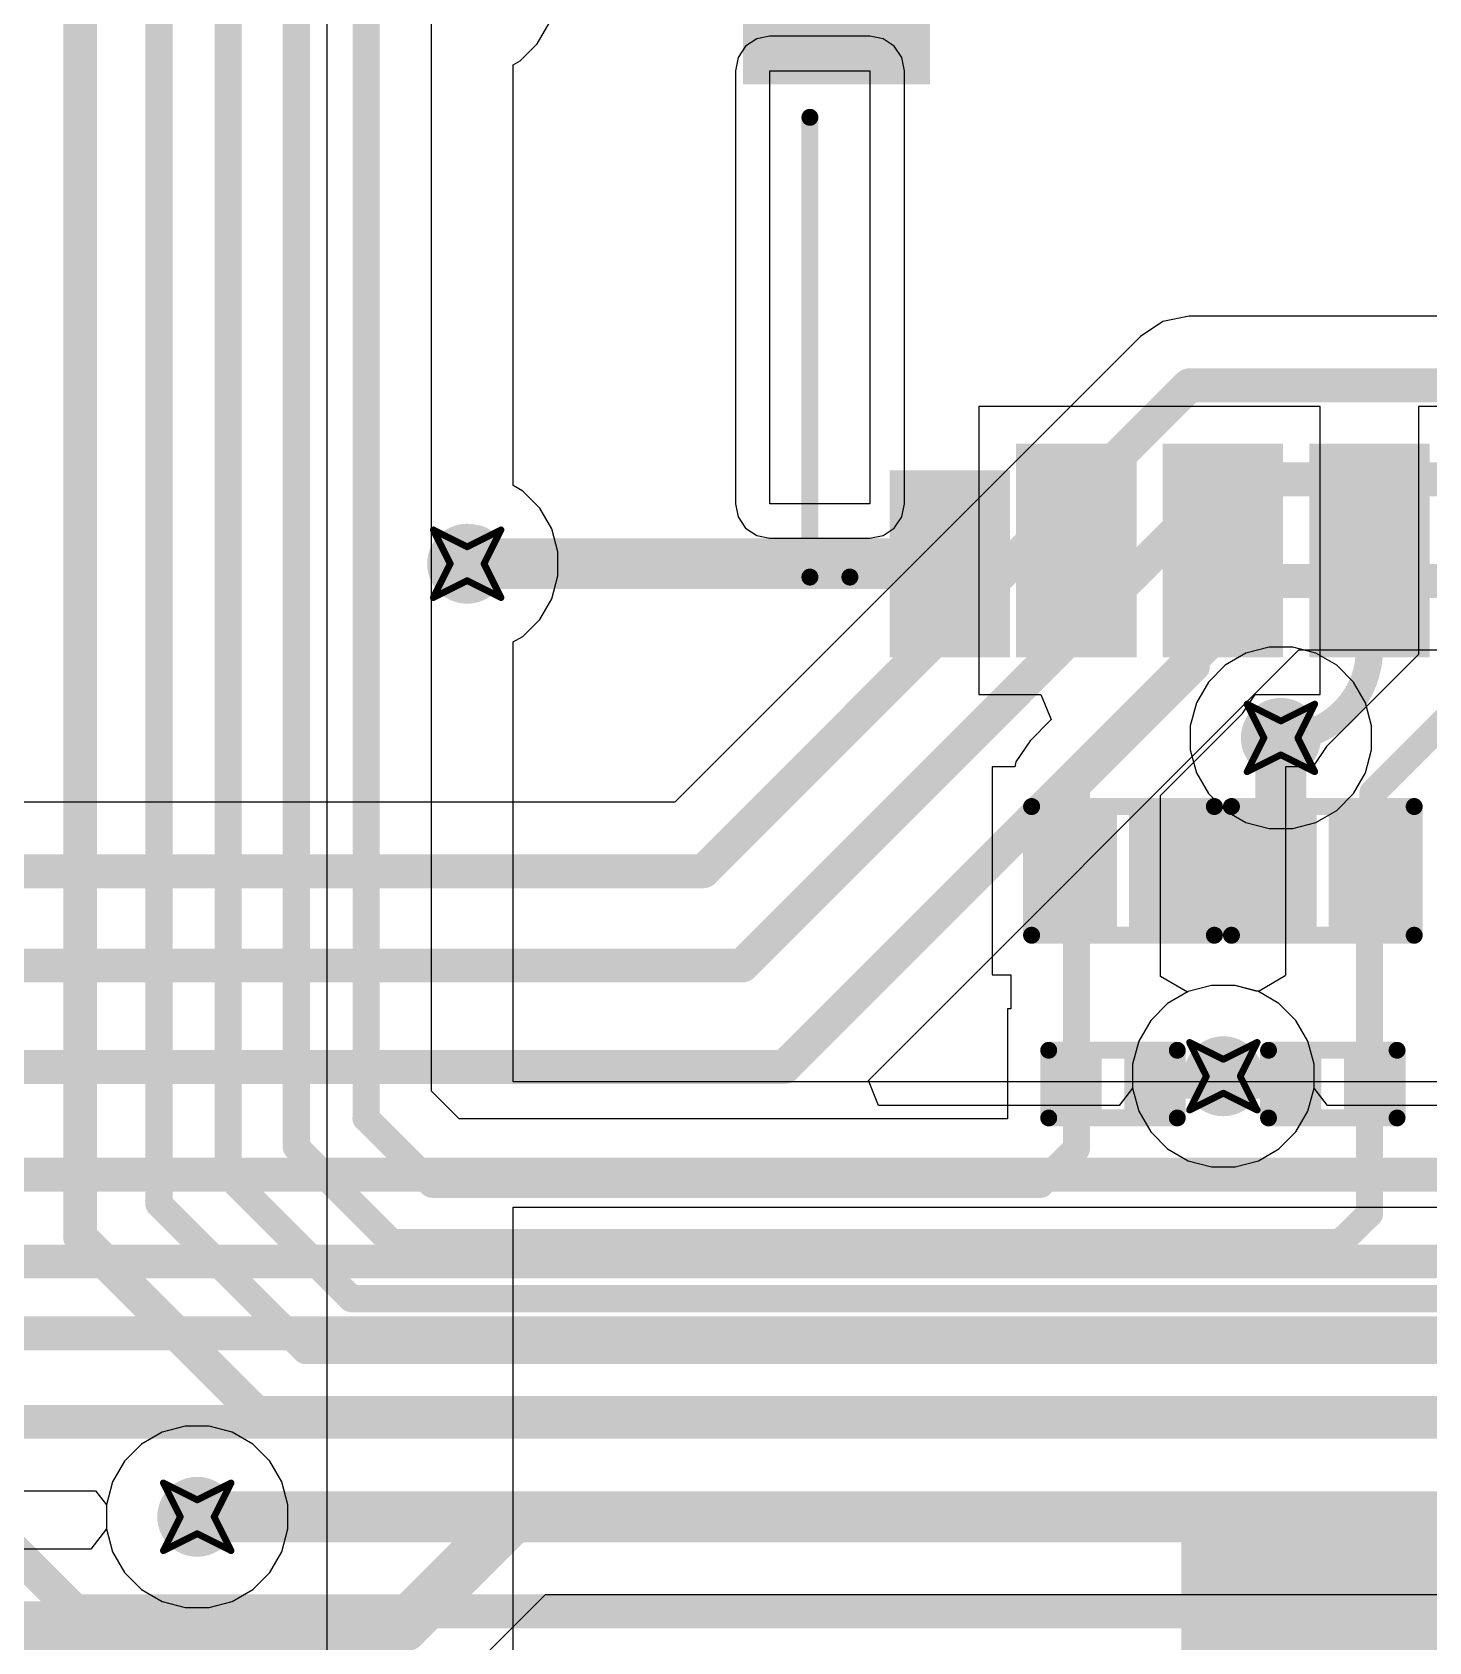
# Model space of a CAD drawing. Header units: inches. Extents: x -36 to 349, y -11 to 240.
# Drawn here: x 122.46 to 132.94, y 44.34 to 56.42 of the extents above; entities that cross this region are included whole.
import ezdxf

# ---------------------------------------------------------------- set-up
doc = ezdxf.new("R2010")
doc.units = ezdxf.units.IN
for name, color, linetype in [('Bottom Layer', 5, 'Continuous'), ('Drill Drawing', 1, 'Continuous'), ('Keep-Out Layer', 6, 'Continuous'), ('Layer 1', 16, 'Continuous'), ('Layer 2', 76, 'Continuous'), ('Top Layer', 1, 'Continuous'), ('Top Overlay', 2, 'Continuous'), ('Top Paste', 8, 'Continuous'), ('Top Solder', 216, 'Continuous'), ('Via Holes', 16, 'Continuous')]:
    doc.layers.add(name, color=color, linetype=linetype)

# ---------------------------------------------------------------- blocks, each defined once
blk = doc.blocks.new('SOD_882_B__D___________53')
at = {"layer": 'Top Layer'}
for points in [[(-0.1, -0.4), (-0.6, -0.4), (-0.6, 0.4), (-0.1, 0.4)], [(0.6, -0.4), (0.1, -0.4), (0.1, 0.4), (0.6, 0.4)]]:
    blk.add_hatch(color=1, dxfattribs=at).paths.add_polyline_path(points)
at = {"layer": 'Top Paste'}
for points in [[(-0.1, -0.4), (-0.6, -0.4), (-0.6, 0.4), (-0.1, 0.4)], [(0.6, -0.4), (0.1, -0.4), (0.1, 0.4), (0.6, 0.4)]]:
    blk.add_hatch(color=8, dxfattribs=at).paths.add_polyline_path(points)
at = {"layer": 'Top Solder'}
for points in [[(-0.045, -0.455), (-0.655, -0.455), (-0.655, 0.455), (-0.045, 0.455)], [(0.655, -0.455), (0.045, -0.455), (0.045, 0.455), (0.655, 0.455)]]:
    blk.add_hatch(color=216, dxfattribs=at).paths.add_polyline_path(points)
at = {"layer": 'Top Overlay'}
for points in [[(0.686, 0.483, 0.127, 0.127, 0), (-0.686, 0.483, 0.127, 0.127, 0)], [(-0.686, 0.483, 0.127, 0.127, 0), (-0.686, -0.483, 0.127, 0.127, 0)], [(0.686, 0.483, 0.127, 0.127, 0), (0.686, -0.483, 0.127, 0.127, 0)], [(0.686, -0.483, 0.127, 0.127, 0), (-0.686, -0.483, 0.127, 0.127, 0)]]:
    blk.add_lwpolyline(points, format="xyseb", dxfattribs=at)
for points in [[(-0.718, 0.483, 0.0635, 0.0635, 1), (-0.654, 0.483, 0.0635, 0.0635, 1)], [(-0.718, 0.483, 0.0635, 0.0635, 1), (-0.654, 0.483, 0.0635, 0.0635, 1)], [(0.654, 0.483, 0.0635, 0.0635, 1), (0.718, 0.483, 0.0635, 0.0635, 1)], [(0.654, 0.483, 0.0635, 0.0635, 1), (0.718, 0.483, 0.0635, 0.0635, 1)], [(-0.718, -0.483, 0.0635, 0.0635, 1), (-0.654, -0.483, 0.0635, 0.0635, 1)], [(-0.718, -0.483, 0.0635, 0.0635, 1), (-0.654, -0.483, 0.0635, 0.0635, 1)], [(0.654, -0.483, 0.0635, 0.0635, 1), (0.718, -0.483, 0.0635, 0.0635, 1)], [(0.654, -0.483, 0.0635, 0.0635, 1), (0.718, -0.483, 0.0635, 0.0635, 1)]]:
    blk.add_lwpolyline(points, format="xyseb", close=True, dxfattribs=at)
blk = doc.blocks.new('SOD_882_B__D___________54')
at = {"layer": 'Top Layer'}
for points in [[(-0.1, -0.4), (-0.6, -0.4), (-0.6, 0.4), (-0.1, 0.4)], [(0.6, -0.4), (0.1, -0.4), (0.1, 0.4), (0.6, 0.4)]]:
    blk.add_hatch(color=1, dxfattribs=at).paths.add_polyline_path(points)
at = {"layer": 'Top Paste'}
for points in [[(-0.1, -0.4), (-0.6, -0.4), (-0.6, 0.4), (-0.1, 0.4)], [(0.6, -0.4), (0.1, -0.4), (0.1, 0.4), (0.6, 0.4)]]:
    blk.add_hatch(color=8, dxfattribs=at).paths.add_polyline_path(points)
at = {"layer": 'Top Solder'}
for points in [[(-0.045, -0.455), (-0.655, -0.455), (-0.655, 0.455), (-0.045, 0.455)], [(0.655, -0.455), (0.045, -0.455), (0.045, 0.455), (0.655, 0.455)]]:
    blk.add_hatch(color=216, dxfattribs=at).paths.add_polyline_path(points)
at = {"layer": 'Top Overlay'}
for points in [[(-0.686, 0.483, 0.127, 0.127, 0), (0.686, 0.483, 0.127, 0.127, 0)], [(-0.686, -0.483, 0.127, 0.127, 0), (-0.686, 0.483, 0.127, 0.127, 0)], [(0.686, -0.483, 0.127, 0.127, 0), (0.686, 0.483, 0.127, 0.127, 0)], [(-0.686, -0.483, 0.127, 0.127, 0), (0.686, -0.483, 0.127, 0.127, 0)]]:
    blk.add_lwpolyline(points, format="xyseb", dxfattribs=at)
for points in [[(-0.718, 0.483, 0.0635, 0.0635, 1), (-0.654, 0.483, 0.0635, 0.0635, 1)], [(-0.718, 0.483, 0.0635, 0.0635, 1), (-0.654, 0.483, 0.0635, 0.0635, 1)], [(0.654, 0.483, 0.0635, 0.0635, 1), (0.718, 0.483, 0.0635, 0.0635, 1)], [(0.654, 0.483, 0.0635, 0.0635, 1), (0.718, 0.483, 0.0635, 0.0635, 1)], [(-0.718, -0.483, 0.0635, 0.0635, 1), (-0.654, -0.483, 0.0635, 0.0635, 1)], [(-0.718, -0.483, 0.0635, 0.0635, 1), (-0.654, -0.483, 0.0635, 0.0635, 1)], [(0.654, -0.483, 0.0635, 0.0635, 1), (0.718, -0.483, 0.0635, 0.0635, 1)], [(0.654, -0.483, 0.0635, 0.0635, 1), (0.718, -0.483, 0.0635, 0.0635, 1)]]:
    blk.add_lwpolyline(points, format="xyseb", close=True, dxfattribs=at)
blk = doc.blocks.new('R___0201_223')
at = {"layer": 'Top Layer'}
for points in [[(-0.41, 0.185), (-0.14, 0.185), (-0.14, -0.185), (-0.41, -0.185)], [(0.14, 0.185), (0.41, 0.185), (0.41, -0.185), (0.14, -0.185)]]:
    blk.add_hatch(color=1, dxfattribs=at).paths.add_polyline_path(points)
at = {"layer": 'Top Paste'}
for points in [[(-0.41, 0.185), (-0.14, 0.185), (-0.14, -0.185), (-0.41, -0.185)], [(0.14, 0.185), (0.41, 0.185), (0.41, -0.185), (0.14, -0.185)]]:
    blk.add_hatch(color=8, dxfattribs=at).paths.add_polyline_path(points)
at = {"layer": 'Top Solder'}
for points in [[(-0.465, 0.24), (-0.085, 0.24), (-0.085, -0.24), (-0.465, -0.24)], [(0.085, 0.24), (0.465, 0.24), (0.465, -0.24), (0.085, -0.24)]]:
    blk.add_hatch(color=216, dxfattribs=at).paths.add_polyline_path(points)
at = {"layer": 'Top Overlay'}
for points in [[(-0.483, -0.254, 0.127, 0.127, 0), (-0.483, 0.254, 0.127, 0.127, 0)], [(-0.483, 0.254, 0.127, 0.127, 0), (0.483, 0.254, 0.127, 0.127, 0)], [(0.483, -0.254, 0.127, 0.127, 0), (0.483, 0.254, 0.127, 0.127, 0)], [(-0.483, -0.254, 0.127, 0.127, 0), (0.483, -0.254, 0.127, 0.127, 0)]]:
    blk.add_lwpolyline(points, format="xyseb", dxfattribs=at)
for points in [[(-0.514, 0.254, 0.0635, 0.0635, 1), (-0.451, 0.254, 0.0635, 0.0635, 1)], [(-0.514, 0.254, 0.0635, 0.0635, 1), (-0.451, 0.254, 0.0635, 0.0635, 1)], [(0.451, 0.254, 0.0635, 0.0635, 1), (0.514, 0.254, 0.0635, 0.0635, 1)], [(0.451, 0.254, 0.0635, 0.0635, 1), (0.514, 0.254, 0.0635, 0.0635, 1)], [(-0.514, -0.254, 0.0635, 0.0635, 1), (-0.451, -0.254, 0.0635, 0.0635, 1)], [(-0.514, -0.254, 0.0635, 0.0635, 1), (-0.451, -0.254, 0.0635, 0.0635, 1)], [(0.451, -0.254, 0.0635, 0.0635, 1), (0.514, -0.254, 0.0635, 0.0635, 1)], [(0.451, -0.254, 0.0635, 0.0635, 1), (0.514, -0.254, 0.0635, 0.0635, 1)]]:
    blk.add_lwpolyline(points, format="xyseb", close=True, dxfattribs=at)
blk = doc.blocks.new('R___0201_224')
at = {"layer": 'Top Layer'}
for points in [[(-0.41, 0.185), (-0.14, 0.185), (-0.14, -0.185), (-0.41, -0.185)], [(0.14, 0.185), (0.41, 0.185), (0.41, -0.185), (0.14, -0.185)]]:
    blk.add_hatch(color=1, dxfattribs=at).paths.add_polyline_path(points)
at = {"layer": 'Top Paste'}
for points in [[(-0.41, 0.185), (-0.14, 0.185), (-0.14, -0.185), (-0.41, -0.185)], [(0.14, 0.185), (0.41, 0.185), (0.41, -0.185), (0.14, -0.185)]]:
    blk.add_hatch(color=8, dxfattribs=at).paths.add_polyline_path(points)
at = {"layer": 'Top Solder'}
for points in [[(-0.465, 0.24), (-0.085, 0.24), (-0.085, -0.24), (-0.465, -0.24)], [(0.085, 0.24), (0.465, 0.24), (0.465, -0.24), (0.085, -0.24)]]:
    blk.add_hatch(color=216, dxfattribs=at).paths.add_polyline_path(points)
at = {"layer": 'Top Overlay'}
for points in [[(0.483, 0.254, 0.127, 0.127, 0), (-0.483, 0.254, 0.127, 0.127, 0)], [(-0.483, 0.254, 0.127, 0.127, 0), (-0.483, -0.254, 0.127, 0.127, 0)], [(0.483, 0.254, 0.127, 0.127, 0), (0.483, -0.254, 0.127, 0.127, 0)], [(0.483, -0.254, 0.127, 0.127, 0), (-0.483, -0.254, 0.127, 0.127, 0)]]:
    blk.add_lwpolyline(points, format="xyseb", dxfattribs=at)
for points in [[(-0.514, 0.254, 0.0635, 0.0635, 1), (-0.451, 0.254, 0.0635, 0.0635, 1)], [(-0.514, 0.254, 0.0635, 0.0635, 1), (-0.451, 0.254, 0.0635, 0.0635, 1)], [(0.451, 0.254, 0.0635, 0.0635, 1), (0.514, 0.254, 0.0635, 0.0635, 1)], [(0.451, 0.254, 0.0635, 0.0635, 1), (0.514, 0.254, 0.0635, 0.0635, 1)], [(-0.514, -0.254, 0.0635, 0.0635, 1), (-0.451, -0.254, 0.0635, 0.0635, 1)], [(-0.514, -0.254, 0.0635, 0.0635, 1), (-0.451, -0.254, 0.0635, 0.0635, 1)], [(0.451, -0.254, 0.0635, 0.0635, 1), (0.514, -0.254, 0.0635, 0.0635, 1)], [(0.451, -0.254, 0.0635, 0.0635, 1), (0.514, -0.254, 0.0635, 0.0635, 1)]]:
    blk.add_lwpolyline(points, format="xyseb", close=True, dxfattribs=at)
blk = doc.blocks.new('DM3BT_DSF_PEJS_332')
at = {"layer": 'Top Layer'}
for points in [[(2.3, 6.75), (2.3, 8.15), (3, 8.15), (3, 6.75)], [(3.4, 6.75), (3.4, 8.15), (4.1, 8.15), (4.1, 6.75)], [(4.5, 6.75), (4.5, 8.15), (5.2, 8.15), (5.2, 6.75)], [(5.45, 6.95), (5.45, 8.15), (6.15, 8.15), (6.15, 6.95)], [(6.05, 3.85), (7.25, 3.85), (7.25, 2.65), (6.05, 2.65)]]:
    blk.add_hatch(color=1, dxfattribs=at).paths.add_polyline_path(points)
at = {"layer": 'Top Paste'}
for points in [[(2.3, 6.75), (2.3, 8.15), (3, 8.15), (3, 6.75)], [(3.4, 6.75), (3.4, 8.15), (4.1, 8.15), (4.1, 6.75)], [(4.5, 6.75), (4.5, 8.15), (5.2, 8.15), (5.2, 6.75)], [(5.45, 6.95), (5.45, 8.15), (6.15, 8.15), (6.15, 6.95)], [(6.05, 3.85), (7.25, 3.85), (7.25, 2.65), (6.05, 2.65)]]:
    blk.add_hatch(color=8, dxfattribs=at).paths.add_polyline_path(points)
at = {"layer": 'Top Solder'}
for points in [[(2.198, 6.648), (2.198, 8.252), (3.102, 8.252), (3.102, 6.648)], [(3.298, 6.648), (3.298, 8.252), (4.202, 8.252), (4.202, 6.648)], [(4.398, 6.648), (4.398, 8.252), (5.302, 8.252), (5.302, 6.648)], [(5.348, 6.848), (5.348, 8.252), (6.252, 8.252), (6.252, 6.848)], [(5.948, 3.952), (7.352, 3.952), (7.352, 2.548), (5.948, 2.548)]]:
    blk.add_hatch(color=216, dxfattribs=at).paths.add_polyline_path(points)
at = {"layer": 'Keep-Out Layer'}
for p, q in [((6.4, 3.85), (6.4, 7.1)), ((6.4, 7.1), (7.15, 7.1)), ((7.15, 7.1), (7.15, 3.85)), ((7.15, 3.85), (6.4, 3.85))]:
    blk.add_line(p, q, dxfattribs=at)
at = {"layer": 'Top Overlay'}
for points in [[(6.85, 7.65, 0.127, 0.127, 0), (6.55, 7.65, 0.127, 0.127, 0)], [(6.85, 7.65, 0.127, 0.127, 0), (6.85, 4.2, 0.127, 0.127, 0)]]:
    blk.add_lwpolyline(points, format="xyseb", dxfattribs=at)
for points in [[(6.518, 7.65, 0.0635, 0.0635, 1), (6.582, 7.65, 0.0635, 0.0635, 1)], [(6.818, 7.65, 0.0635, 0.0635, 1), (6.882, 7.65, 0.0635, 0.0635, 1)], [(6.818, 7.65, 0.0635, 0.0635, 1), (6.882, 7.65, 0.0635, 0.0635, 1)], [(6.818, 4.2, 0.0635, 0.0635, 1), (6.882, 4.2, 0.0635, 0.0635, 1)]]:
    blk.add_lwpolyline(points, format="xyseb", close=True, dxfattribs=at)

msp = doc.modelspace()

# ---------------------------------------------------------------- hatches: boundary and pattern name
at = {"layer": 'Bottom Layer'}
h = msp.add_hatch(color=5, dxfattribs=at)
edge = h.paths.add_edge_path()
edge.add_arc((125.724, 52.428), 0.3, 0, 360)
h = msp.add_hatch(color=5, dxfattribs=at)
edge = h.paths.add_edge_path()
edge.add_arc((131.832, 51.121), 0.3, 0, 360)
h = msp.add_hatch(color=5, dxfattribs=at)
edge = h.paths.add_edge_path()
edge.add_arc((131.4, 48.582), 0.3, 0, 360)
h = msp.add_hatch(color=5, dxfattribs=at)
edge = h.paths.add_edge_path()
edge.add_arc((123.698, 45.276), 0.3, 0, 360)
at = {"layer": 'Layer 1'}
h = msp.add_hatch(color=16, dxfattribs=at)
edge = h.paths.add_edge_path()
edge.add_arc((125.724, 52.428), 0.3, 0, 360)
h = msp.add_hatch(color=16, dxfattribs=at)
edge = h.paths.add_edge_path()
edge.add_arc((131.832, 51.121), 0.3, 0, 360)
h = msp.add_hatch(color=16, dxfattribs=at)
edge = h.paths.add_edge_path()
edge.add_arc((131.4, 48.582), 0.3, 0, 360)
h = msp.add_hatch(color=16, dxfattribs=at)
edge = h.paths.add_edge_path()
edge.add_arc((123.698, 45.276), 0.3, 0, 360)
msp.add_hatch(color=16, dxfattribs=at).paths.add_polyline_path([(131.086, 33.401), (142.494, 33.401), (142.494, 45.276), (131.086, 45.276)])
at = {"layer": 'Layer 2'}
h = msp.add_hatch(color=76, dxfattribs=at)
edge = h.paths.add_edge_path()
edge.add_arc((125.724, 52.428), 0.3, 0, 360)
h = msp.add_hatch(color=76, dxfattribs=at)
edge = h.paths.add_edge_path()
edge.add_arc((131.832, 51.121), 0.3, 0, 360)
h = msp.add_hatch(color=76, dxfattribs=at)
edge = h.paths.add_edge_path()
edge.add_arc((131.4, 48.582), 0.3, 0, 360)
h = msp.add_hatch(color=76, dxfattribs=at)
edge = h.paths.add_edge_path()
edge.add_arc((123.698, 45.276), 0.3, 0, 360)
at = {"layer": 'Top Layer'}
h = msp.add_hatch(color=1, dxfattribs=at)
edge = h.paths.add_edge_path()
edge.add_arc((125.724, 52.428), 0.3, 0, 360)
h = msp.add_hatch(color=1, dxfattribs=at)
edge = h.paths.add_edge_path()
edge.add_arc((131.832, 51.121), 0.3, 0, 360)
h = msp.add_hatch(color=1, dxfattribs=at)
edge = h.paths.add_edge_path()
edge.add_arc((131.4, 48.582), 0.3, 0, 360)
h = msp.add_hatch(color=1, dxfattribs=at)
edge = h.paths.add_edge_path()
edge.add_arc((123.698, 45.276), 0.3, 0, 360)
at = {"layer": 'Via Holes'}
h = msp.add_hatch(color=7, dxfattribs=at)
edge = h.paths.add_edge_path()
edge.add_arc((125.724, 52.428), 0.15, 0, 360)
h = msp.add_hatch(color=7, dxfattribs=at)
edge = h.paths.add_edge_path()
edge.add_arc((131.832, 51.121), 0.15, 0, 360)
h = msp.add_hatch(color=7, dxfattribs=at)
edge = h.paths.add_edge_path()
edge.add_arc((131.4, 48.582), 0.15, 0, 360)
h = msp.add_hatch(color=7, dxfattribs=at)
edge = h.paths.add_edge_path()
edge.add_arc((123.698, 45.276), 0.15, 0, 360)

# ---------------------------------------------------------------- linework, layer by layer
at = {"layer": 'Bottom Layer'}
for p, q in [((127.814, 56.311), (127.758, 56.227)), ((127.898, 56.367), (127.814, 56.311)), ((127.997, 56.387), (127.898, 56.367)), ((128.747, 56.387), (127.997, 56.387)), ((128.846, 56.367), (128.747, 56.387)), ((128.93, 56.311), (128.846, 56.367)), ((128.986, 56.227), (128.93, 56.311)), ((127.758, 56.227), (127.738, 56.128)), ((129.006, 56.128), (128.986, 56.227)), ((127.738, 56.128), (127.738, 52.878)), ((129.006, 52.878), (129.006, 56.128)), ((130.946, 54.246), (130.778, 54.133)), ((131.144, 54.285), (130.946, 54.246)), ((142.813, 54.285), (131.144, 54.285)), ((131.144, 54.285), (131.144, 54.285)), ((130.778, 54.133), (127.283, 50.638)), ((127.738, 52.878), (127.758, 52.779)), ((128.986, 52.779), (129.006, 52.878)), ((127.758, 52.779), (127.814, 52.695)), ((127.814, 52.695), (127.898, 52.639)), ((128.846, 52.639), (128.93, 52.695)), ((128.93, 52.695), (128.986, 52.779)), ((127.898, 52.639), (127.997, 52.619)), ((127.997, 52.619), (128.747, 52.619)), ((128.747, 52.619), (128.846, 52.639)), ((128.736, 48.549), (131.967, 51.781)), ((131.967, 51.781), (143.369, 51.781)), ((127.283, 50.638), (77.007, 50.638)), ((131.137, 49.217), (130.982, 49.127)), ((131.311, 49.263), (131.137, 49.217)), ((131.49, 49.263), (131.311, 49.263)), ((131.663, 49.217), (131.49, 49.263)), ((131.818, 49.127), (131.663, 49.217)), ((130.982, 49.127), (130.855, 49)), ((131.945, 49), (131.818, 49.127)), ((130.855, 49), (130.766, 48.845)), ((132.035, 48.845), (131.945, 49)), ((130.766, 48.845), (130.719, 48.672)), ((132.081, 48.672), (132.035, 48.845)), ((130.719, 48.672), (130.719, 48.492)), ((132.081, 48.492), (132.081, 48.672)), ((128.813, 48.362), (128.736, 48.549)), ((130.719, 48.492), (130.619, 48.362)), ((132.182, 48.362), (132.081, 48.492)), ((130.619, 48.362), (128.813, 48.362)), ((136.178, 48.362), (132.182, 48.362)), ((98.164, 45.472), (122.935, 45.472)), ((122.935, 45.472), (123.017, 45.365)), ((123.017, 45.365), (123.017, 45.186)), ((123.017, 45.186), (122.899, 45.033)), ((122.899, 45.033), (122.019, 45.033)), ((125.656, 44.038), (126.311, 44.693)), ((126.311, 44.693), (141.497, 44.693))]:
    msp.add_line(p, q, dxfattribs=at)
for points in [[(127.497, 50.12, 0.254, 0.254, 0), (131.144, 53.767, 0.254, 0.254, 0)], [(131.144, 53.767, 0.254, 0.254, 0), (143.028, 53.767, 0.254, 0.254, 0)], [(127.79, 49.413, 0.254, 0.254, 0), (131.437, 53.061, 0.254, 0.254, 0)], [(131.437, 53.061, 0.254, 0.254, 0), (143.277, 53.061, 0.254, 0.254, 0)], [(128.105, 48.651, 0.254, 0.254, 0), (131.753, 52.299, 0.254, 0.254, 0)], [(131.753, 52.299, 0.254, 0.254, 0), (143.369, 52.299, 0.254, 0.254, 0)], [(40.113, 50.12, 0.254, 0.254, 0), (127.497, 50.12, 0.254, 0.254, 0)], [(39.724, 49.413, 0.254, 0.254, 0), (127.79, 49.413, 0.254, 0.254, 0)], [(39.501, 48.651, 0.254, 0.254, 0), (128.105, 48.651, 0.254, 0.254, 0)], [(33.49, 47.844, 0.254, 0.254, 0), (146.287, 47.844, 0.254, 0.254, 0)], [(33.348, 47.192, 0.254, 0.254, 0), (156.727, 47.192, 0.254, 0.254, 0)], [(33.121, 46.653, 0.254, 0.254, 0), (153.177, 46.653, 0.254, 0.254, 0)], [(32.81, 45.989, 0.254, 0.254, 0), (152.717, 45.989, 0.254, 0.254, 0)], [(125.244, 44.45, 0.381, 0.381, 0), (126.069, 45.276, 0.381, 0.381, 0)], [(126.069, 45.276, 0.381, 0.381, 0), (141.738, 45.276, 0.381, 0.381, 0)], [(121.666, 44.45, 0.381, 0.381, 0), (125.244, 44.45, 0.381, 0.381, 0)]]:
    msp.add_lwpolyline(points, format="xyseb", dxfattribs=at)
for points in [[(131.081, 53.767, 0.127, 0.127, 1), (131.208, 53.767, 0.127, 0.127, 1)], [(131.081, 53.767, 0.127, 0.127, 1), (131.208, 53.767, 0.127, 0.127, 1)], [(131.373, 53.061, 0.127, 0.127, 1), (131.5, 53.061, 0.127, 0.127, 1)], [(131.373, 53.061, 0.127, 0.127, 1), (131.5, 53.061, 0.127, 0.127, 1)], [(131.689, 52.299, 0.127, 0.127, 1), (131.816, 52.299, 0.127, 0.127, 1)], [(131.689, 52.299, 0.127, 0.127, 1), (131.816, 52.299, 0.127, 0.127, 1)], [(127.434, 50.12, 0.127, 0.127, 1), (127.561, 50.12, 0.127, 0.127, 1)], [(127.434, 50.12, 0.127, 0.127, 1), (127.561, 50.12, 0.127, 0.127, 1)], [(127.726, 49.413, 0.127, 0.127, 1), (127.853, 49.413, 0.127, 0.127, 1)], [(127.726, 49.413, 0.127, 0.127, 1), (127.853, 49.413, 0.127, 0.127, 1)], [(128.042, 48.651, 0.127, 0.127, 1), (128.169, 48.651, 0.127, 0.127, 1)], [(128.042, 48.651, 0.127, 0.127, 1), (128.169, 48.651, 0.127, 0.127, 1)], [(125.974, 45.276, 0.191, 0.191, 1), (126.164, 45.276, 0.191, 0.191, 1)], [(125.974, 45.276, 0.191, 0.191, 1), (126.164, 45.276, 0.191, 0.191, 1)], [(125.148, 44.45, 0.191, 0.191, 1), (125.339, 44.45, 0.191, 0.191, 1)], [(125.148, 44.45, 0.191, 0.191, 1), (125.339, 44.45, 0.191, 0.191, 1)]]:
    msp.add_lwpolyline(points, format="xyseb", close=True, dxfattribs=at)
at = {"layer": 'Drill Drawing'}
for points in [[(125.47, 52.682, 0.0508, 0.0508, 0), (125.724, 52.555, 0.0508, 0.0508, 0)], [(125.47, 52.682, 0.0508, 0.0508, 0), (125.597, 52.428, 0.0508, 0.0508, 0)], [(125.724, 52.555, 0.0508, 0.0508, 0), (125.978, 52.682, 0.0508, 0.0508, 0)], [(125.851, 52.428, 0.0508, 0.0508, 0), (125.978, 52.682, 0.0508, 0.0508, 0)], [(125.47, 52.174, 0.0508, 0.0508, 0), (125.597, 52.428, 0.0508, 0.0508, 0)], [(125.851, 52.428, 0.0508, 0.0508, 0), (125.978, 52.174, 0.0508, 0.0508, 0)], [(125.47, 52.174, 0.0508, 0.0508, 0), (125.724, 52.301, 0.0508, 0.0508, 0)], [(125.724, 52.301, 0.0508, 0.0508, 0), (125.978, 52.174, 0.0508, 0.0508, 0)], [(131.578, 51.375, 0.0508, 0.0508, 0), (131.832, 51.248, 0.0508, 0.0508, 0)], [(131.578, 51.375, 0.0508, 0.0508, 0), (131.705, 51.121, 0.0508, 0.0508, 0)], [(131.832, 51.248, 0.0508, 0.0508, 0), (132.086, 51.375, 0.0508, 0.0508, 0)], [(131.959, 51.121, 0.0508, 0.0508, 0), (132.086, 51.375, 0.0508, 0.0508, 0)], [(131.578, 50.867, 0.0508, 0.0508, 0), (131.705, 51.121, 0.0508, 0.0508, 0)], [(131.959, 51.121, 0.0508, 0.0508, 0), (132.086, 50.867, 0.0508, 0.0508, 0)], [(131.578, 50.867, 0.0508, 0.0508, 0), (131.832, 50.994, 0.0508, 0.0508, 0)], [(131.832, 50.994, 0.0508, 0.0508, 0), (132.086, 50.867, 0.0508, 0.0508, 0)], [(131.146, 48.836, 0.0508, 0.0508, 0), (131.4, 48.709, 0.0508, 0.0508, 0)], [(131.146, 48.836, 0.0508, 0.0508, 0), (131.273, 48.582, 0.0508, 0.0508, 0)], [(131.4, 48.709, 0.0508, 0.0508, 0), (131.654, 48.836, 0.0508, 0.0508, 0)], [(131.527, 48.582, 0.0508, 0.0508, 0), (131.654, 48.836, 0.0508, 0.0508, 0)], [(131.146, 48.328, 0.0508, 0.0508, 0), (131.273, 48.582, 0.0508, 0.0508, 0)], [(131.527, 48.582, 0.0508, 0.0508, 0), (131.654, 48.328, 0.0508, 0.0508, 0)], [(131.146, 48.328, 0.0508, 0.0508, 0), (131.4, 48.455, 0.0508, 0.0508, 0)], [(131.4, 48.455, 0.0508, 0.0508, 0), (131.654, 48.328, 0.0508, 0.0508, 0)], [(123.444, 45.53, 0.0508, 0.0508, 0), (123.698, 45.403, 0.0508, 0.0508, 0)], [(123.444, 45.53, 0.0508, 0.0508, 0), (123.571, 45.276, 0.0508, 0.0508, 0)], [(123.698, 45.403, 0.0508, 0.0508, 0), (123.952, 45.53, 0.0508, 0.0508, 0)], [(123.825, 45.276, 0.0508, 0.0508, 0), (123.952, 45.53, 0.0508, 0.0508, 0)], [(123.444, 45.022, 0.0508, 0.0508, 0), (123.571, 45.276, 0.0508, 0.0508, 0)], [(123.825, 45.276, 0.0508, 0.0508, 0), (123.952, 45.022, 0.0508, 0.0508, 0)], [(123.444, 45.022, 0.0508, 0.0508, 0), (123.698, 45.149, 0.0508, 0.0508, 0)], [(123.698, 45.149, 0.0508, 0.0508, 0), (123.952, 45.022, 0.0508, 0.0508, 0)]]:
    msp.add_lwpolyline(points, format="xyseb", dxfattribs=at)
for points in [[(125.457, 52.682, 0.0254, 0.0254, 1), (125.483, 52.682, 0.0254, 0.0254, 1)], [(125.457, 52.682, 0.0254, 0.0254, 1), (125.483, 52.682, 0.0254, 0.0254, 1)], [(125.965, 52.682, 0.0254, 0.0254, 1), (125.991, 52.682, 0.0254, 0.0254, 1)], [(125.965, 52.682, 0.0254, 0.0254, 1), (125.991, 52.682, 0.0254, 0.0254, 1)], [(125.711, 52.555, 0.0254, 0.0254, 1), (125.737, 52.555, 0.0254, 0.0254, 1)], [(125.711, 52.555, 0.0254, 0.0254, 1), (125.737, 52.555, 0.0254, 0.0254, 1)], [(125.584, 52.428, 0.0254, 0.0254, 1), (125.61, 52.428, 0.0254, 0.0254, 1)], [(125.584, 52.428, 0.0254, 0.0254, 1), (125.61, 52.428, 0.0254, 0.0254, 1)], [(125.838, 52.428, 0.0254, 0.0254, 1), (125.864, 52.428, 0.0254, 0.0254, 1)], [(125.838, 52.428, 0.0254, 0.0254, 1), (125.864, 52.428, 0.0254, 0.0254, 1)], [(125.711, 52.301, 0.0254, 0.0254, 1), (125.737, 52.301, 0.0254, 0.0254, 1)], [(125.711, 52.301, 0.0254, 0.0254, 1), (125.737, 52.301, 0.0254, 0.0254, 1)], [(125.457, 52.174, 0.0254, 0.0254, 1), (125.483, 52.174, 0.0254, 0.0254, 1)], [(125.457, 52.174, 0.0254, 0.0254, 1), (125.483, 52.174, 0.0254, 0.0254, 1)], [(125.965, 52.174, 0.0254, 0.0254, 1), (125.991, 52.174, 0.0254, 0.0254, 1)], [(125.965, 52.174, 0.0254, 0.0254, 1), (125.991, 52.174, 0.0254, 0.0254, 1)], [(131.566, 51.375, 0.0254, 0.0254, 1), (131.591, 51.375, 0.0254, 0.0254, 1)], [(131.566, 51.375, 0.0254, 0.0254, 1), (131.591, 51.375, 0.0254, 0.0254, 1)], [(132.074, 51.375, 0.0254, 0.0254, 1), (132.099, 51.375, 0.0254, 0.0254, 1)], [(132.074, 51.375, 0.0254, 0.0254, 1), (132.099, 51.375, 0.0254, 0.0254, 1)], [(131.82, 51.248, 0.0254, 0.0254, 1), (131.845, 51.248, 0.0254, 0.0254, 1)], [(131.82, 51.248, 0.0254, 0.0254, 1), (131.845, 51.248, 0.0254, 0.0254, 1)], [(131.693, 51.121, 0.0254, 0.0254, 1), (131.718, 51.121, 0.0254, 0.0254, 1)], [(131.693, 51.121, 0.0254, 0.0254, 1), (131.718, 51.121, 0.0254, 0.0254, 1)], [(131.947, 51.121, 0.0254, 0.0254, 1), (131.972, 51.121, 0.0254, 0.0254, 1)], [(131.947, 51.121, 0.0254, 0.0254, 1), (131.972, 51.121, 0.0254, 0.0254, 1)], [(131.82, 50.994, 0.0254, 0.0254, 1), (131.845, 50.994, 0.0254, 0.0254, 1)], [(131.82, 50.994, 0.0254, 0.0254, 1), (131.845, 50.994, 0.0254, 0.0254, 1)], [(131.566, 50.867, 0.0254, 0.0254, 1), (131.591, 50.867, 0.0254, 0.0254, 1)], [(131.566, 50.867, 0.0254, 0.0254, 1), (131.591, 50.867, 0.0254, 0.0254, 1)], [(132.074, 50.867, 0.0254, 0.0254, 1), (132.099, 50.867, 0.0254, 0.0254, 1)], [(132.074, 50.867, 0.0254, 0.0254, 1), (132.099, 50.867, 0.0254, 0.0254, 1)], [(131.134, 48.836, 0.0254, 0.0254, 1), (131.159, 48.836, 0.0254, 0.0254, 1)], [(131.134, 48.836, 0.0254, 0.0254, 1), (131.159, 48.836, 0.0254, 0.0254, 1)], [(131.642, 48.836, 0.0254, 0.0254, 1), (131.667, 48.836, 0.0254, 0.0254, 1)], [(131.642, 48.836, 0.0254, 0.0254, 1), (131.667, 48.836, 0.0254, 0.0254, 1)], [(131.388, 48.709, 0.0254, 0.0254, 1), (131.413, 48.709, 0.0254, 0.0254, 1)], [(131.388, 48.709, 0.0254, 0.0254, 1), (131.413, 48.709, 0.0254, 0.0254, 1)], [(131.261, 48.582, 0.0254, 0.0254, 1), (131.286, 48.582, 0.0254, 0.0254, 1)], [(131.261, 48.582, 0.0254, 0.0254, 1), (131.286, 48.582, 0.0254, 0.0254, 1)], [(131.515, 48.582, 0.0254, 0.0254, 1), (131.54, 48.582, 0.0254, 0.0254, 1)], [(131.515, 48.582, 0.0254, 0.0254, 1), (131.54, 48.582, 0.0254, 0.0254, 1)], [(131.388, 48.455, 0.0254, 0.0254, 1), (131.413, 48.455, 0.0254, 0.0254, 1)], [(131.388, 48.455, 0.0254, 0.0254, 1), (131.413, 48.455, 0.0254, 0.0254, 1)], [(131.134, 48.328, 0.0254, 0.0254, 1), (131.159, 48.328, 0.0254, 0.0254, 1)], [(131.134, 48.328, 0.0254, 0.0254, 1), (131.159, 48.328, 0.0254, 0.0254, 1)], [(131.642, 48.328, 0.0254, 0.0254, 1), (131.667, 48.328, 0.0254, 0.0254, 1)], [(131.642, 48.328, 0.0254, 0.0254, 1), (131.667, 48.328, 0.0254, 0.0254, 1)], [(123.431, 45.53, 0.0254, 0.0254, 1), (123.457, 45.53, 0.0254, 0.0254, 1)], [(123.431, 45.53, 0.0254, 0.0254, 1), (123.457, 45.53, 0.0254, 0.0254, 1)], [(123.939, 45.53, 0.0254, 0.0254, 1), (123.965, 45.53, 0.0254, 0.0254, 1)], [(123.939, 45.53, 0.0254, 0.0254, 1), (123.965, 45.53, 0.0254, 0.0254, 1)], [(123.685, 45.403, 0.0254, 0.0254, 1), (123.711, 45.403, 0.0254, 0.0254, 1)], [(123.685, 45.403, 0.0254, 0.0254, 1), (123.711, 45.403, 0.0254, 0.0254, 1)], [(123.558, 45.276, 0.0254, 0.0254, 1), (123.584, 45.276, 0.0254, 0.0254, 1)], [(123.558, 45.276, 0.0254, 0.0254, 1), (123.584, 45.276, 0.0254, 0.0254, 1)], [(123.812, 45.276, 0.0254, 0.0254, 1), (123.838, 45.276, 0.0254, 0.0254, 1)], [(123.812, 45.276, 0.0254, 0.0254, 1), (123.838, 45.276, 0.0254, 0.0254, 1)], [(123.685, 45.149, 0.0254, 0.0254, 1), (123.711, 45.149, 0.0254, 0.0254, 1)], [(123.685, 45.149, 0.0254, 0.0254, 1), (123.711, 45.149, 0.0254, 0.0254, 1)], [(123.431, 45.022, 0.0254, 0.0254, 1), (123.457, 45.022, 0.0254, 0.0254, 1)], [(123.431, 45.022, 0.0254, 0.0254, 1), (123.457, 45.022, 0.0254, 0.0254, 1)], [(123.939, 45.022, 0.0254, 0.0254, 1), (123.965, 45.022, 0.0254, 0.0254, 1)], [(123.939, 45.022, 0.0254, 0.0254, 1), (123.965, 45.022, 0.0254, 0.0254, 1)]]:
    msp.add_lwpolyline(points, format="xyseb", close=True, dxfattribs=at)
at = {"layer": 'Layer 1'}
for p, q in [((127.814, 56.311), (127.758, 56.227)), ((127.898, 56.367), (127.814, 56.311)), ((127.997, 56.387), (127.898, 56.367)), ((128.747, 56.387), (127.997, 56.387)), ((128.846, 56.367), (128.747, 56.387)), ((128.93, 56.311), (128.846, 56.367)), ((128.986, 56.227), (128.93, 56.311)), ((127.758, 56.227), (127.738, 56.128)), ((129.006, 56.128), (128.986, 56.227)), ((127.738, 56.128), (127.738, 52.878)), ((129.006, 52.878), (129.006, 56.128)), ((127.738, 52.878), (127.758, 52.779)), ((128.986, 52.779), (129.006, 52.878)), ((127.758, 52.779), (127.814, 52.695)), ((127.814, 52.695), (127.898, 52.639)), ((128.846, 52.639), (128.93, 52.695)), ((128.93, 52.695), (128.986, 52.779)), ((127.898, 52.639), (127.997, 52.619)), ((127.997, 52.619), (128.747, 52.619)), ((128.747, 52.619), (128.846, 52.639)), ((131.137, 49.217), (130.982, 49.127)), ((131.311, 49.263), (131.137, 49.217)), ((131.49, 49.263), (131.311, 49.263)), ((131.663, 49.217), (131.49, 49.263)), ((131.818, 49.127), (131.663, 49.217)), ((130.982, 49.127), (130.855, 49)), ((131.945, 49), (131.818, 49.127)), ((130.855, 49), (130.766, 48.845)), ((132.035, 48.845), (131.945, 49)), ((130.766, 48.845), (130.719, 48.672)), ((132.081, 48.672), (132.035, 48.845)), ((130.719, 48.672), (130.719, 48.492)), ((132.081, 48.492), (132.081, 48.672)), ((130.719, 48.492), (130.766, 48.319)), ((132.035, 48.319), (132.081, 48.492)), ((130.766, 48.319), (130.855, 48.164)), ((131.945, 48.164), (132.035, 48.319)), ((130.855, 48.164), (130.982, 48.037)), ((131.818, 48.037), (131.945, 48.164)), ((130.982, 48.037), (131.137, 47.947)), ((131.663, 47.947), (131.818, 48.037)), ((131.137, 47.947), (131.311, 47.901)), ((131.311, 47.901), (131.49, 47.901)), ((131.49, 47.901), (131.663, 47.947)), ((123.435, 45.91), (123.28, 45.82)), ((123.608, 45.957), (123.435, 45.91)), ((123.788, 45.957), (123.608, 45.957)), ((123.961, 45.91), (123.788, 45.957)), ((124.116, 45.82), (123.961, 45.91)), ((123.28, 45.82), (123.153, 45.694)), ((124.243, 45.694), (124.116, 45.82)), ((123.153, 45.694), (123.063, 45.538)), ((124.333, 45.538), (124.243, 45.694)), ((123.063, 45.538), (123.017, 45.365)), ((124.379, 45.365), (124.333, 45.538)), ((123.017, 45.365), (123.017, 45.186)), ((124.379, 45.186), (124.379, 45.365)), ((123.017, 45.186), (123.063, 45.013)), ((124.333, 45.013), (124.379, 45.186)), ((123.063, 45.013), (123.153, 44.857)), ((124.243, 44.857), (124.333, 45.013)), ((123.153, 44.857), (123.28, 44.731)), ((124.116, 44.731), (124.243, 44.857)), ((123.28, 44.731), (123.435, 44.641)), ((123.961, 44.641), (124.116, 44.731)), ((123.435, 44.641), (123.608, 44.595)), ((123.608, 44.595), (123.788, 44.595)), ((123.788, 44.595), (123.961, 44.641))]:
    msp.add_line(p, q, dxfattribs=at)
at = {"layer": 'Layer 2'}
for p, q in [((124.672, 59.995), (124.672, 43.612)), ((126.25, 56.329), (126.34, 56.484)), ((126.123, 56.202), (126.25, 56.329)), ((127.814, 56.311), (127.758, 56.227)), ((127.898, 56.367), (127.814, 56.311)), ((127.997, 56.387), (127.898, 56.367)), ((128.747, 56.387), (127.997, 56.387)), ((128.846, 56.367), (128.747, 56.387)), ((128.93, 56.311), (128.846, 56.367)), ((128.986, 56.227), (128.93, 56.311)), ((126.069, 56.171), (126.123, 56.202)), ((126.069, 53.015), (126.069, 56.171)), ((127.758, 56.227), (127.738, 56.128)), ((129.006, 56.128), (128.986, 56.227)), ((127.738, 56.128), (127.738, 52.878)), ((129.006, 52.878), (129.006, 56.128)), ((126.142, 52.973), (126.069, 53.015)), ((126.269, 52.846), (126.142, 52.973)), ((126.359, 52.691), (126.269, 52.846)), ((127.738, 52.878), (127.758, 52.779)), ((128.986, 52.779), (129.006, 52.878)), ((126.405, 52.518), (126.359, 52.691)), ((127.758, 52.779), (127.814, 52.695)), ((127.814, 52.695), (127.898, 52.639)), ((128.846, 52.639), (128.93, 52.695)), ((128.93, 52.695), (128.986, 52.779)), ((127.898, 52.639), (127.997, 52.619)), ((127.997, 52.619), (128.747, 52.619)), ((128.747, 52.619), (128.846, 52.639)), ((126.405, 52.338), (126.405, 52.518)), ((126.359, 52.165), (126.405, 52.338)), ((126.269, 52.01), (126.359, 52.165)), ((126.142, 51.883), (126.269, 52.01)), ((126.069, 51.841), (126.142, 51.883)), ((126.069, 48.539), (126.069, 51.841)), ((131.57, 51.756), (131.414, 51.666)), ((131.743, 51.802), (131.57, 51.756)), ((131.922, 51.802), (131.743, 51.802)), ((132.095, 51.756), (131.922, 51.802)), ((132.251, 51.666), (132.095, 51.756)), ((131.414, 51.666), (131.288, 51.54)), ((132.377, 51.54), (132.251, 51.666)), ((131.288, 51.54), (131.198, 51.384)), ((132.467, 51.384), (132.377, 51.54)), ((131.198, 51.384), (131.151, 51.211)), ((132.513, 51.211), (132.467, 51.384)), ((131.151, 51.211), (131.151, 51.032)), ((132.513, 51.032), (132.513, 51.211)), ((131.151, 51.032), (131.198, 50.859)), ((132.467, 50.859), (132.513, 51.032)), ((131.198, 50.859), (131.288, 50.703)), ((132.377, 50.703), (132.467, 50.859)), ((131.288, 50.703), (131.414, 50.577)), ((132.251, 50.577), (132.377, 50.703)), ((131.414, 50.577), (131.57, 50.487)), ((132.095, 50.487), (132.251, 50.577)), ((131.57, 50.487), (131.743, 50.44)), ((131.743, 50.44), (131.922, 50.44)), ((131.922, 50.44), (132.095, 50.487)), ((155.951, 48.539), (126.069, 48.539)), ((126.069, 42.951), (126.069, 47.6)), ((126.069, 47.6), (155.522, 47.6))]:
    msp.add_line(p, q, dxfattribs=at)
at = {"layer": 'Top Layer'}
for p, q in [((125.457, 48.47), (125.457, 60.628)), ((127.814, 56.311), (127.758, 56.227)), ((127.898, 56.367), (127.814, 56.311)), ((127.997, 56.387), (127.898, 56.367)), ((128.747, 56.387), (127.997, 56.387)), ((128.846, 56.367), (128.747, 56.387)), ((128.93, 56.311), (128.846, 56.367)), ((128.986, 56.227), (128.93, 56.311)), ((127.758, 56.227), (127.738, 56.128)), ((129.006, 56.128), (128.986, 56.227)), ((127.738, 56.128), (127.738, 52.878)), ((129.006, 52.878), (129.006, 56.128)), ((132.128, 53.609), (129.566, 53.609)), ((129.566, 53.609), (129.566, 51.447)), ((132.128, 51.447), (132.128, 53.609)), ((134.114, 53.609), (132.866, 53.609)), ((132.866, 53.609), (132.866, 51.748)), ((127.738, 52.878), (127.758, 52.779)), ((128.986, 52.779), (129.006, 52.878)), ((127.758, 52.779), (127.814, 52.695)), ((127.814, 52.695), (127.898, 52.639)), ((128.846, 52.639), (128.93, 52.695)), ((128.93, 52.695), (128.986, 52.779)), ((127.898, 52.639), (127.997, 52.619)), ((127.997, 52.619), (128.747, 52.619)), ((128.747, 52.619), (128.846, 52.639)), ((132.866, 51.748), (132.174, 51.056)), ((129.566, 51.447), (130.03, 51.447)), ((130.03, 51.447), (130.108, 51.259)), ((131.545, 51.305), (131.64, 51.447)), ((131.64, 51.447), (132.128, 51.447)), ((130.108, 51.259), (129.949, 51.1)), ((130.928, 50.688), (131.545, 51.305)), ((129.949, 51.1), (129.842, 50.941)), ((132.174, 51.056), (132.072, 50.904)), ((129.835, 50.904), (129.666, 50.904)), ((129.666, 50.904), (129.666, 49.342)), ((129.842, 50.941), (129.835, 50.904)), ((132.072, 50.904), (131.866, 50.904)), ((131.866, 50.904), (131.866, 49.342)), ((130.928, 49.342), (130.928, 50.688)), ((129.666, 49.342), (129.805, 49.342)), ((129.805, 49.342), (129.805, 49.089)), ((130.928, 49.33), (130.928, 49.342)), ((130.928, 49.342), (130.928, 49.342)), ((131.132, 49.213), (130.928, 49.33)), ((131.865, 49.335), (131.67, 49.221)), ((131.866, 49.342), (131.865, 49.335)), ((131.866, 49.342), (131.866, 49.342)), ((131.137, 49.217), (131.132, 49.213)), ((131.311, 49.263), (131.137, 49.217)), ((131.49, 49.263), (131.311, 49.263)), ((131.647, 49.221), (131.49, 49.263)), ((131.67, 49.221), (131.647, 49.221)), ((129.805, 49.089), (129.781, 49.089)), ((129.781, 49.089), (129.781, 48.263)), ((125.664, 48.263), (125.457, 48.47)), ((129.781, 48.263), (125.664, 48.263))]:
    msp.add_line(p, q, dxfattribs=at)
for points in [[(124.965, 48.267, 0.203, 0.203, 0), (124.965, 60.628, 0.203, 0.203, 0)], [(124.442, 48.05, 0.203, 0.203, 0), (124.442, 60.299, 0.203, 0.203, 0)], [(123.93, 47.838, 0.203, 0.203, 0), (123.93, 59.969, 0.203, 0.203, 0)], [(123.411, 47.623, 0.203, 0.203, 0), (123.411, 59.671, 0.203, 0.203, 0)], [(122.819, 47.376, 0.254, 0.254, 0), (122.819, 59.409, 0.254, 0.254, 0)], [(125.724, 52.528, 0.381, 0.381, 0), (125.783, 52.528, 0.381, 0.381, 0)], [(125.783, 52.528, 0.381, 0.381, 0), (125.883, 52.428, 0.381, 0.381, 0)], [(125.883, 52.428, 0.381, 0.381, 0), (129.347, 52.428, 0.381, 0.381, 0)], [(131.197, 52.328, 0.203, 0.203, 0), (131.397, 52.528, 0.203, 0.203, 0)], [(132.497, 51.786, 0.203, 0.203, 0), (132.497, 52.528, 0.203, 0.203, 0)], [(131.197, 51.653, 0.203, 0.203, 0), (131.197, 52.328, 0.203, 0.203, 0)], [(132.497, 51.786, 0.203, 0.203, -0.414214), (131.832, 51.121, 0.203, 0.203, 0)], [(130.297, 50.752, 0.203, 0.203, 0), (131.197, 51.653, 0.203, 0.203, 0)], [(132.522, 50.709, 0.203, 0.203, 0), (133.456, 51.642, 0.203, 0.203, 0)], [(131.832, 50.158, 0.381, 0.381, 0), (131.832, 51.121, 0.381, 0.381, 0)], [(130.297, 50.123, 0.203, 0.203, 0), (130.297, 50.752, 0.203, 0.203, 0)], [(132.522, 50.148, 0.203, 0.203, 0), (132.522, 50.709, 0.203, 0.203, 0)], [(130.997, 50.123, 0.381, 0.381, 0), (131.797, 50.123, 0.381, 0.381, 0)], [(131.832, 50.158, 0.381, 0.381, -0.414214), (131.797, 50.123, 0.381, 0.381, 0)], [(132.497, 50.123, 0.203, 0.203, 0), (132.522, 50.148, 0.203, 0.203, 0)], [(130.297, 48.523, 0.203, 0.203, 0), (130.297, 50.123, 0.203, 0.203, 0)], [(132.497, 48.523, 0.203, 0.203, 0), (132.497, 50.123, 0.203, 0.203, 0)], [(131.358, 48.54, 0.381, 0.381, 0), (131.4, 48.582, 0.381, 0.381, 0)], [(131.4, 48.582, 0.381, 0.381, 0), (131.442, 48.54, 0.381, 0.381, 0)], [(130.297, 48.039, 0.203, 0.203, 0), (130.297, 48.523, 0.203, 0.203, 0)], [(130.865, 48.54, 0.254, 0.254, 0), (131.358, 48.54, 0.254, 0.254, 0)], [(131.442, 48.54, 0.254, 0.254, 0), (131.894, 48.54, 0.254, 0.254, 0)], [(132.497, 47.55, 0.203, 0.203, 0), (132.497, 48.523, 0.203, 0.203, 0)], [(124.965, 48.267, 0.203, 0.203, 0), (125.461, 47.771, 0.203, 0.203, 0)], [(124.442, 48.05, 0.203, 0.203, 0), (125.158, 47.334, 0.203, 0.203, 0)], [(130.028, 47.771, 0.203, 0.203, 0), (130.297, 48.039, 0.203, 0.203, 0)], [(123.93, 47.838, 0.203, 0.203, 0), (124.855, 46.913, 0.203, 0.203, 0)], [(125.461, 47.771, 0.203, 0.203, 0), (130.028, 47.771, 0.203, 0.203, 0)], [(123.411, 47.623, 0.203, 0.203, 0), (124.512, 46.523, 0.203, 0.203, 0)], [(132.28, 47.334, 0.203, 0.203, 0), (132.497, 47.55, 0.203, 0.203, 0)], [(122.819, 47.376, 0.254, 0.254, 0), (124.14, 46.055, 0.254, 0.254, 0)], [(125.158, 47.334, 0.203, 0.203, 0), (132.28, 47.334, 0.203, 0.203, 0)], [(124.855, 46.913, 0.203, 0.203, 0), (135.511, 46.913, 0.203, 0.203, 0)], [(124.512, 46.523, 0.203, 0.203, 0), (137.723, 46.523, 0.203, 0.203, 0)], [(124.14, 46.055, 0.254, 0.254, 0), (144.224, 46.055, 0.254, 0.254, 0)], [(123.698, 45.276, 0.381, 0.381, 0), (144.188, 45.276, 0.381, 0.381, 0)], [(122.238, 45.108, 0.254, 0.254, 0), (122.78, 44.566, 0.254, 0.254, 0)], [(122.78, 44.566, 0.254, 0.254, 0), (143.988, 44.566, 0.254, 0.254, 0)]]:
    msp.add_lwpolyline(points, format="xyseb", dxfattribs=at)
for points in [[(125.629, 52.528, 0.191, 0.191, 1), (125.819, 52.528, 0.191, 0.191, 1)], [(125.688, 52.528, 0.191, 0.191, 1), (125.878, 52.528, 0.191, 0.191, 1)], [(125.688, 52.528, 0.191, 0.191, 1), (125.878, 52.528, 0.191, 0.191, 1)], [(125.788, 52.428, 0.191, 0.191, 1), (125.978, 52.428, 0.191, 0.191, 1)], [(125.788, 52.428, 0.191, 0.191, 1), (125.978, 52.428, 0.191, 0.191, 1)], [(129.252, 52.428, 0.191, 0.191, 1), (129.442, 52.428, 0.191, 0.191, 1)], [(131.346, 52.528, 0.102, 0.102, 1), (131.448, 52.528, 0.102, 0.102, 1)], [(132.446, 52.528, 0.102, 0.102, 1), (132.548, 52.528, 0.102, 0.102, 1)], [(131.147, 52.328, 0.102, 0.102, 1), (131.248, 52.328, 0.102, 0.102, 1)], [(131.147, 52.328, 0.102, 0.102, 1), (131.248, 52.328, 0.102, 0.102, 1)], [(132.446, 51.786, 0.102, 0.102, 1), (132.548, 51.786, 0.102, 0.102, 1)], [(132.446, 51.786, 0.102, 0.102, 1), (132.548, 51.786, 0.102, 0.102, 1)], [(131.147, 51.653, 0.102, 0.102, 1), (131.248, 51.653, 0.102, 0.102, 1)], [(131.147, 51.653, 0.102, 0.102, 1), (131.248, 51.653, 0.102, 0.102, 1)], [(131.737, 51.121, 0.191, 0.191, 1), (131.928, 51.121, 0.191, 0.191, 1)], [(131.782, 51.121, 0.102, 0.102, 1), (131.883, 51.121, 0.102, 0.102, 1)], [(130.246, 50.752, 0.102, 0.102, 1), (130.348, 50.752, 0.102, 0.102, 1)], [(130.246, 50.752, 0.102, 0.102, 1), (130.348, 50.752, 0.102, 0.102, 1)], [(132.472, 50.709, 0.102, 0.102, 1), (132.573, 50.709, 0.102, 0.102, 1)], [(132.472, 50.709, 0.102, 0.102, 1), (132.573, 50.709, 0.102, 0.102, 1)], [(130.902, 50.123, 0.191, 0.191, 1), (131.092, 50.123, 0.191, 0.191, 1)], [(131.702, 50.123, 0.191, 0.191, 1), (131.892, 50.123, 0.191, 0.191, 1)], [(131.702, 50.123, 0.191, 0.191, 1), (131.892, 50.123, 0.191, 0.191, 1)], [(131.737, 50.158, 0.191, 0.191, 1), (131.928, 50.158, 0.191, 0.191, 1)], [(131.737, 50.158, 0.191, 0.191, 1), (131.928, 50.158, 0.191, 0.191, 1)], [(132.472, 50.148, 0.102, 0.102, 1), (132.573, 50.148, 0.102, 0.102, 1)], [(132.472, 50.148, 0.102, 0.102, 1), (132.573, 50.148, 0.102, 0.102, 1)], [(130.246, 50.123, 0.102, 0.102, 1), (130.348, 50.123, 0.102, 0.102, 1)], [(130.246, 50.123, 0.102, 0.102, 1), (130.348, 50.123, 0.102, 0.102, 1)], [(132.446, 50.123, 0.102, 0.102, 1), (132.548, 50.123, 0.102, 0.102, 1)], [(132.446, 50.123, 0.102, 0.102, 1), (132.548, 50.123, 0.102, 0.102, 1)], [(131.263, 48.54, 0.191, 0.191, 1), (131.454, 48.54, 0.191, 0.191, 1)], [(131.305, 48.582, 0.191, 0.191, 1), (131.495, 48.582, 0.191, 0.191, 1)], [(131.305, 48.582, 0.191, 0.191, 1), (131.495, 48.582, 0.191, 0.191, 1)], [(131.347, 48.54, 0.191, 0.191, 1), (131.537, 48.54, 0.191, 0.191, 1)], [(130.246, 48.523, 0.102, 0.102, 1), (130.348, 48.523, 0.102, 0.102, 1)], [(130.246, 48.523, 0.102, 0.102, 1), (130.348, 48.523, 0.102, 0.102, 1)], [(130.801, 48.54, 0.127, 0.127, 1), (130.928, 48.54, 0.127, 0.127, 1)], [(131.295, 48.54, 0.127, 0.127, 1), (131.422, 48.54, 0.127, 0.127, 1)], [(131.379, 48.54, 0.127, 0.127, 1), (131.506, 48.54, 0.127, 0.127, 1)], [(131.831, 48.54, 0.127, 0.127, 1), (131.958, 48.54, 0.127, 0.127, 1)], [(132.446, 48.523, 0.102, 0.102, 1), (132.548, 48.523, 0.102, 0.102, 1)], [(132.446, 48.523, 0.102, 0.102, 1), (132.548, 48.523, 0.102, 0.102, 1)], [(124.914, 48.267, 0.102, 0.102, 1), (125.015, 48.267, 0.102, 0.102, 1)], [(124.914, 48.267, 0.102, 0.102, 1), (125.015, 48.267, 0.102, 0.102, 1)], [(124.391, 48.05, 0.102, 0.102, 1), (124.492, 48.05, 0.102, 0.102, 1)], [(124.391, 48.05, 0.102, 0.102, 1), (124.492, 48.05, 0.102, 0.102, 1)], [(130.246, 48.039, 0.102, 0.102, 1), (130.348, 48.039, 0.102, 0.102, 1)], [(130.246, 48.039, 0.102, 0.102, 1), (130.348, 48.039, 0.102, 0.102, 1)], [(123.879, 47.838, 0.102, 0.102, 1), (123.981, 47.838, 0.102, 0.102, 1)], [(123.879, 47.838, 0.102, 0.102, 1), (123.981, 47.838, 0.102, 0.102, 1)], [(125.41, 47.771, 0.102, 0.102, 1), (125.511, 47.771, 0.102, 0.102, 1)], [(125.41, 47.771, 0.102, 0.102, 1), (125.511, 47.771, 0.102, 0.102, 1)], [(129.977, 47.771, 0.102, 0.102, 1), (130.079, 47.771, 0.102, 0.102, 1)], [(129.977, 47.771, 0.102, 0.102, 1), (130.079, 47.771, 0.102, 0.102, 1)], [(123.36, 47.623, 0.102, 0.102, 1), (123.462, 47.623, 0.102, 0.102, 1)], [(123.36, 47.623, 0.102, 0.102, 1), (123.462, 47.623, 0.102, 0.102, 1)], [(132.446, 47.55, 0.102, 0.102, 1), (132.548, 47.55, 0.102, 0.102, 1)], [(132.446, 47.55, 0.102, 0.102, 1), (132.548, 47.55, 0.102, 0.102, 1)], [(122.755, 47.376, 0.127, 0.127, 1), (122.882, 47.376, 0.127, 0.127, 1)], [(122.755, 47.376, 0.127, 0.127, 1), (122.882, 47.376, 0.127, 0.127, 1)], [(125.107, 47.334, 0.102, 0.102, 1), (125.209, 47.334, 0.102, 0.102, 1)], [(125.107, 47.334, 0.102, 0.102, 1), (125.209, 47.334, 0.102, 0.102, 1)], [(132.23, 47.334, 0.102, 0.102, 1), (132.331, 47.334, 0.102, 0.102, 1)], [(132.23, 47.334, 0.102, 0.102, 1), (132.331, 47.334, 0.102, 0.102, 1)], [(124.804, 46.913, 0.102, 0.102, 1), (124.906, 46.913, 0.102, 0.102, 1)], [(124.804, 46.913, 0.102, 0.102, 1), (124.906, 46.913, 0.102, 0.102, 1)], [(124.461, 46.523, 0.102, 0.102, 1), (124.562, 46.523, 0.102, 0.102, 1)], [(124.461, 46.523, 0.102, 0.102, 1), (124.562, 46.523, 0.102, 0.102, 1)], [(124.077, 46.055, 0.127, 0.127, 1), (124.204, 46.055, 0.127, 0.127, 1)], [(124.077, 46.055, 0.127, 0.127, 1), (124.204, 46.055, 0.127, 0.127, 1)], [(123.603, 45.276, 0.191, 0.191, 1), (123.793, 45.276, 0.191, 0.191, 1)], [(122.717, 44.566, 0.127, 0.127, 1), (122.844, 44.566, 0.127, 0.127, 1)], [(122.717, 44.566, 0.127, 0.127, 1), (122.844, 44.566, 0.127, 0.127, 1)]]:
    msp.add_lwpolyline(points, format="xyseb", close=True, dxfattribs=at)
at = {"layer": 'Top Overlay'}
msp.add_lwpolyline([(141.081, 40.081, 0.254, 0.254, 1), (132.581, 40.081, 0.254, 0.254, 1)], format="xyseb", close=True, dxfattribs=at)

# ---------------------------------------------------------------- block references
at = {"rotation": 180}
for name, p in [('DM3BT_DSF_PEJS_332', (135.147, 59.978)), ('SOD_882_B__D___________53', (130.647, 50.123)), ('R___0201_224', (132.222, 48.523))]:
    msp.add_blockref(name, p, dxfattribs=at)
for name, p in [('SOD_882_B__D___________54', (132.147, 50.123)), ('R___0201_223', (130.572, 48.523))]:
    msp.add_blockref(name, p)

doc.saveas('drawing.dxf')
